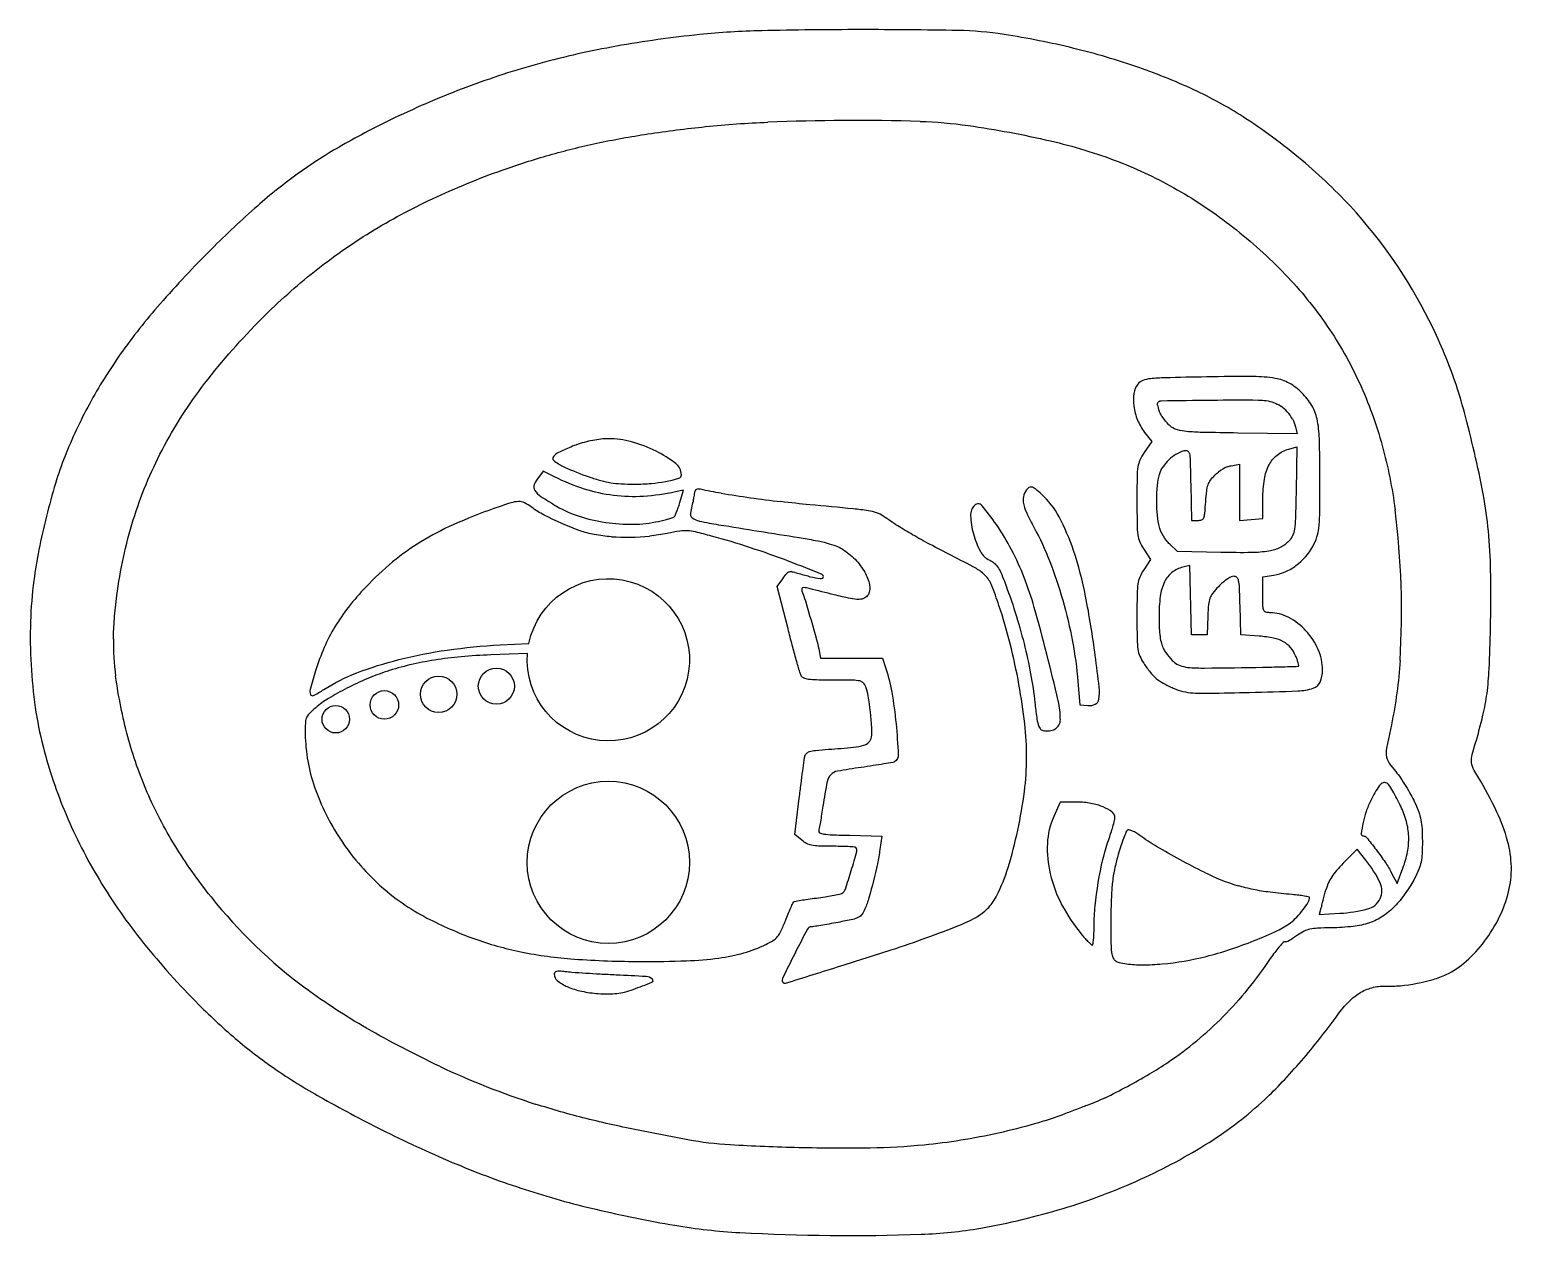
# Model space of a CAD drawing. Header units: millimetres. Extents: x -7.9 to 6.7, y 7.4 to 19.3.
import ezdxf

# ---------------------------------------------------------------- set-up
doc = ezdxf.new("R2010")
doc.units = ezdxf.units.MM

msp = doc.modelspace()

# ---------------------------------------------------------------- linework, layer by layer
for p, q in [((3.57968505236522, 14.02850990758212), (3.51004609085286, 14.01113116880327)), ((3.594007125965219, 13.34494144678212), (3.57968505236522, 14.02850990758212)), ((4.080407125965222, 13.34494144678212), (4.073168749785351, 13.6329394804764)), ((3.755130709899601, 13.53064403248669), (3.747607125965227, 13.34494144678212)), ((3.747607125965227, 13.34494144678212), (3.594007125965219, 13.34494144678212)), ((4.262895817685521, 13.3307237207248), (4.080407125965222, 13.34494144678212))]:
    msp.add_line(p, q)
for points in [[(5.220181359565218, 17.50449528998213, 0.0346719999999997), (4.718625058765213, 17.99363157158213, 0.0302186333326971), (4.131614557958844, 18.4335456239741, 0.0360045776063613), (3.647590741965224, 18.70475213478212, 0.0259468624681075), (3.074082174447752, 18.93839963161519, 0.0241759732432661), (2.433094579009716, 19.12733878030401, 0.0209777413598327), (1.745823077724119, 19.26404808939603, 0.0341522335925792), (1.290637679565212, 19.30334851238213, 0.0045670000000013), (0.3271736667652173, 19.31174341798213, 0.0054209999999977), (-0.6437485988343659, 19.30080845478213, 0.0199220000000134), (-1.256824387634776, 19.26278492838213, 0.0185349999999993), (-2.077726941234745, 19.14806835878214, 0.0227150000000014), (-2.833230096434784, 18.97806567078213, 0.023337), (-3.552673706034785, 18.74489129638213, 0.0217120000000001), (-4.265192874034784, 18.44069504678213, 0.0172660000000004), (-4.784462352434783, 18.16939902118213, 0.0264161084568223), (-5.21235634829873, 17.89585566290838, 0.0256150147779537), (-5.618298148379341, 17.57236596636422, 0.0150089424215669), (-6.071376554034787, 17.14681854118212, 0.0165819999999998), (-6.57762413163479, 16.60724659878212, 0.0263590000000003), (-6.969589162034792, 16.11013363878213, 0.029452), (-7.274597494834781, 15.61938115238212, 0.0302420000000001), (-7.516849782834795, 15.10041482918213, 0.0206803674885083), (-7.608406434420591, 14.8373408978249)], [(-7.037879133234796, 13.30140744358212, -0.0172589999999997), (-7.028021494834795, 13.49947318438212, -0.0108460000000005), (-7.003508394034789, 13.73000476838213, -0.0428409999999994), (-6.841912618034788, 14.47624241318212, -0.0458970000000001), (-6.557839146034791, 15.16612472998213, -0.0435609999999994), (-6.137864566834795, 15.82219643558211, -0.0324690000000008), (-5.570011254834783, 16.46782631078212, -0.0282130783566654), (-5.055411765667948, 16.92657256465905, -0.029848915522107), (-4.501679376434787, 17.31522657958213, -0.0289640000000006), (-3.890268714034772, 17.64480579238213, -0.0236779999999994), (-3.202792874034782, 17.92670290598213, -0.0161879999999999), (-2.739182378034806, 18.07491175078212, -0.0166339999999997), (-2.271106115634788, 18.19133402278213, -0.0155220000000014), (-1.767835050034745, 18.28264026278213, -0.0109429999999999), (-1.197395958834787, 18.35521623718213, -0.0165429718658724), (-0.5850802532813986, 18.3991210929999)], [(0.9183678930223811, 18.40667363066321, -0.0283300734921372), (1.392407066482195, 18.36628778486379, -0.021388001558466), (2.203014153165214, 18.21509054118212, -0.0348760000000003), (2.871704098765223, 18.01051041958213, -0.0386259999999995), (3.454611541965217, 17.73335127718213, -0.0358320000000002), (4.003607125965219, 17.36362949798213, -0.0351400000000004), (4.519130837965223, 16.89801836198213, -0.0416010000000005), (4.933332745165231, 16.38875571878212, -0.0425679999999992), (5.25004611476521, 15.82858665638213, -0.0400126068382378), (5.475020810990475, 15.21133758816375, -0.0357722659621185), (5.602178031565212, 14.57760615078212)], [(5.978523958320611, 9.945656279367991, 0.0393613131418864), (6.107541920461939, 9.994690493520425, 0.0716981139900469), (6.303765443911783, 10.12466539524426, 0.0493444363484767), (6.484691865434103, 10.32122580322287, 0.04759704331398), (6.63036709172005, 10.5586817489586, 0.0533521415341443), (6.721925613198717, 10.81064172234224, 0.0664844426267549), (6.748801263565212, 11.05583905958211, 0.0592092230252282), (6.7125287846199, 11.30977307487754, 0.0468754119346369), (6.606579119792669, 11.5965948980954, 0.0220869525601664), (6.419951859885268, 11.94506225570079), (6.383417389568599, 12.00658706926749, -0.2075652606001313), (6.363326375533043, 12.16450780442885), (6.393512757646805, 12.26839736349022, 0.0112229162809002), (6.469012353606741, 12.5518297135569, 0.0269352059552995), (6.508778223565231, 12.76546988198211, 0.0217940000000007), (6.529764437965228, 13.00722865318212, 0.0052570000000007), (6.542822101965213, 13.40894144678212, 0.0084169999999981), (6.545486677965222, 13.92681592998205, 0.018718110637608), (6.526124761281824, 14.32067676087168, 0.0210928649773506), (6.479381410765214, 14.68177731238212, 0.0140779999999998), (6.396910370765227, 15.09058058918212, 0.0071398726535108), (6.296970419647212, 15.4963321496041, 0.0156723510016025), (6.206434148984819, 15.80294173147637, 0.0180806983703238), (6.105834973054856, 16.0746290460697, 0.0135048972596819), (5.976228463736346, 16.3665869519373)], [(4.790209135565222, 14.21631762598212, 0.0402790178396541), (4.831668478578414, 14.30867041062969, 0.059214602803203), (4.851336732260436, 14.39534056570281, 0.0240800928070838), (4.858884437639213, 14.52828883909694, 0.001863973020369), (4.860609129819319, 14.88521387441173, 0.0069120800483253), (4.855617025058903, 15.27765889348717, 0.0450768957561957), (4.8326822476086, 15.47340092522878, 0.08387819626715), (4.780848334754416, 15.60543474336797, 0.0603124270555626), (4.683308808329435, 15.7306115268064, 0.0713388799899476), (4.558889570823413, 15.82440162395701, 0.084778928109747), (4.42010583525116, 15.87261461229325, 0.0406059502412213), (4.204229059583446, 15.89079818798775, 0.0053420048388272), (3.744078677965083, 15.88720051878213, 0.0013439918975804), (3.333684249528113, 15.87850236347022, 0.0198023207052532), (3.189687647121713, 15.86934932017028, 0.0627820959676145), (3.113813838013944, 15.85170574130208, 0.1348747363324052), (3.065397269131376, 15.81699366304189, 0.1366168504634321), (3.025595041366391, 15.72519156853961, 0.0693959567002285), (3.025724313548127, 15.59833151257978, 0.0628247907465296), (3.062802575275538, 15.46174390814781, 0.0653540631119993), (3.132329022269017, 15.34061718159264), (3.202060604365224, 15.24919434918212), (3.129233571781179, 15.14186745955207, 0.0385076852514424), (3.086265115509163, 15.0666837248511, 0.0729293907885418), (3.065913193480488, 15.00009776978949, 0.0345491363022016), (3.057952871906875, 14.90319009423671, 0.0032219920180827), (3.056407125965221, 14.66334144678229, 0.0034039907711024), (3.057995059755453, 14.43012387743779, 0.0315961262508699), (3.065724572321116, 14.32966123903826, 0.0661268090054447), (3.084709829007696, 14.26159776884073, 0.0433051184227946), (3.12313963175776, 14.18965985699989), (3.189872341965211, 14.08717791398212), (3.123139484875591, 13.98485927883841, 0.0425548055134078), (3.084823594617123, 13.91351757684577, 0.0660871640890712), (3.065825863069214, 13.84639732079889, 0.0323430886088551), (3.058033281146521, 13.74818656483043, 0.00724247316709), (3.058029306152398, 13.29967067747693, 0.0325373572549181), (3.065833563746129, 13.2017160886703, 0.0666017485963315), (3.084911536285227, 13.13475651175856, 0.0423663215297384), (3.123486816693269, 13.06334111776871, 0.0228898751861297), (3.187504830251015, 12.97474202788375)], [(3.258333584212372, 15.60881254406336, -0.1189852708289706), (3.258655676365219, 15.62334144678212, -0.3355065412853951), (3.295130272697453, 15.65190544164926, -0.0016609997497476), (3.791175151565215, 15.65866744998213, -0.0043860041955163), (4.256050988239923, 15.65938171236463, -0.0780426997448762), (4.403434202551354, 15.63514242191245, -0.0706924133931088), (4.475374497172354, 15.59950642597703)], [(4.589330057165216, 15.47269517478211, -0.0632177666813767), (4.619991357410509, 15.39414978701352), (4.637040316365221, 15.32622131878212), (4.05152372116522, 15.33398139558213, -0.0018919875408539), (3.699246949617242, 15.33998365127809, -0.0172782603566284), (3.546126508052566, 15.34847119954468, -0.0415850573053541), (3.457838465108327, 15.36390372851365, -0.09698290435463), (3.397653935322677, 15.39294147572736, -0.0360046643546212), (3.368658685402757, 15.41811037950854, -0.0436990107185504), (3.31036283569193, 15.48780615735359, -0.0356015918068454), (3.290586517557149, 15.52094157455288, -0.0187520986654532), (3.276262746169847, 15.55222213031433)], [(-1.461198955276646, 14.88808589822027, 0.331851361678791), (-1.436392874034787, 14.92134514223185, 0.2338926212900302), (-1.492057042612102, 15.03383088242209, 0.0480157800287269), (-1.685852891445516, 15.1541976435018, 0.0474567233164057), (-1.928106628514644, 15.24676546004083, 0.0676391395975853), (-2.156033707877955, 15.27774144677836, 0.0278068890992651), (-2.229522038834784, 15.27365153958212, 0.0202073952353402), (-2.310490794145894, 15.26128121699454, 0.0390649993808949), (-2.475651661533041, 15.2156036078664, 0.0115050666931991), (-2.544009078834791, 15.18899576998212)], [(3.947011702678892, 14.99972754451944, -0.0547747972571243), (3.984407309231834, 15.01155201772423), (4.06760712596522, 15.02814144678212), (4.06760712596522, 14.47097249958212), (4.298007125965216, 14.48929695398212), (4.298569351173585, 14.68511851956754, -0.0376201235859099), (4.313719552689379, 14.87876864311969, -0.081673607442969), (4.359986644138624, 15.02014988006648, -0.105405130260082), (4.439431187411241, 15.11654714246964, -0.0983592401426328), (4.553195231567936, 15.17510858420656), (4.634146261965213, 15.19832504998212), (4.626076746869913, 14.76642575647487, -0.0024380122003631), (4.619616056779265, 14.49222606079861, -0.0280520750066508), (4.610517888502084, 14.38484129455523, -0.074092892976662), (4.591709911676942, 14.32147433007643, -0.0797404039889536), (4.555539942815302, 14.26810099887464, -0.0920407865042539), (4.469440344893228, 14.20499419932949, -0.070943586666313), (4.358226488333522, 14.16970185597717, -0.0385350141266379), (4.18779136097911, 14.15456093391632, -0.007787030880261), (3.883615460500593, 14.15577806903197), (3.456425276365222, 14.16414144678212), (3.379839774728928, 14.23758388370338, -0.0388987989362826), (3.348698157734919, 14.27248132667278, -0.0521061314997624), (3.293487393107138, 14.36305809823025, -0.0455593391436372), (3.278476478970435, 14.40398399065092, -0.044025538880901), (3.258331963580225, 14.51960508556176, -0.042415569546441), (3.258360502500099, 14.81794131399524, -0.0515548972413325), (3.278753565357506, 14.9250886027975, -0.0731289426732151), (3.31347281759089, 14.99939636224578)], [(-2.702651173583793, 15.09196402121466, 0.2535612617545172), (-2.702817189748459, 15.07420154749374, 0.1215591242014475), (-2.686101056516364, 15.05549400315059, 0.0130148647840195), (-2.636838574171021, 15.02366776189343, 0.0285886115579866), (-2.589973471225224, 14.99864599167463)], [(3.443891624204657, 15.12543780278367, -0.0645811050425998), (3.522875006052823, 15.1610628975803, -0.2080259027420134), (3.555043516365218, 15.15733207718212, -0.2175993147001709), (3.573444062570231, 15.13137232637508, -0.040001996036976), (3.581188285461288, 15.06003524468777, -0.0019999788670429), (3.586874942202977, 14.82483665494752), (3.594007125965219, 14.47134144678212), (3.658007104015851, 14.47134144678212, 0.0915552231841713), (3.694812182683046, 14.47813781072724, 0.2059543607798568), (3.714763727419026, 14.49753967739773, 0.0751572130103912), (3.725366854379558, 14.54029264526902, 0.0060150997005246), (3.734807266683662, 14.65652594659357, -0.0119377938224842), (3.744677818381397, 14.76248535372395, -0.0532946272736579), (3.758477527258903, 14.8232680869531, -0.0750430700664178), (3.782382949991716, 14.86923740754533, -0.039311312653202), (3.824405520317201, 14.91833284311752, -0.0368010579767422), (3.859905622654053, 14.94889035330914)], [(-1.911816516175754, 14.43422374852599, 0.0508539301823955), (-1.662346410368412, 14.46283058887582, 0.0075255612022435), (-1.608757379198805, 14.47542576016491, 0.0100537512411957), (-1.560539536434783, 14.48856305318211, 0.0075619854012516), (-1.520855388678073, 14.50089242342383, 0.0957914935218042), (-1.507245507634786, 14.50845806758212, 0.1130445215915253), (-1.498093709343191, 14.52056421785723, 0.0100989815792592), (-1.483074320434786, 14.55589363878213, 0.0127536088096007), (-1.46690604976154, 14.59933880370005, 0.0096086904803256), (-1.45128648214317, 14.64784111721042), (-1.414075152434782, 14.77148498598212), (-1.495632649153604, 14.75370244820158, -0.0372963575674999), (-1.810715022845322, 14.70926225571964, -0.0946839994725816), (-2.391648477234787, 14.78127532198212, -0.037102190633678), (-2.687078604462164, 14.90140988682741), (-2.798561398834784, 14.95669809318212), (-2.847077112566094, 14.8967837290587, 0.0870030894674182), (-2.886852178790263, 14.82518706063869, 0.2286807964098421), (-2.880222713328332, 14.76834745390914, 0.1060490122982175), (-2.821692377035371, 14.70883144081614, 0.0131511381586216), (-2.666464633666323, 14.61234440343582, 0.0551214563185733), (-2.445136971691774, 14.51358340616183)], [(-2.345195593301098, 14.90047095543804, 0.0153553403046207), (-2.229352670963299, 14.86467456545928, 0.0282418315700706), (-2.132912783072078, 14.84386457539995, 0.0266536759071595), (-2.031084509184504, 14.83336370559628, 0.0121167591325897), (-1.897193716602436, 14.82998451962514, 0.0217801660584885), (-1.732271960392024, 14.83700663455663)], [(-1.044697422748342, 14.74016975030351, -0.0135069478000249), (-1.248121476679701, 14.7789566474167, 0.0724929938160622), (-1.277648592851981, 14.78104734730466, 0.2075832480131539), (-1.295473665708974, 14.77169031008111, 0.1193356281326161), (-1.306772611285185, 14.74772085148253, 0.0181409373816683), (-1.315615267229844, 14.69515893548694, -0.009457057314494), (-1.321732342834787, 14.65449434278213)], [(-2.12607283507561, 14.31138805472673, -0.0278207489335762), (-2.29568732467876, 14.33247876598115, -0.0407582867126575), (-2.435397083053855, 14.36976556619683, -0.03498107406794), (-2.789619211176935, 14.52466061083521, -0.0399710902653046), (-2.913085003711137, 14.60242015952328, 0.0468688737304667), (-2.984383003411057, 14.64596464545888, 0.1235269465646275), (-3.042514002631065, 14.65828196462689, 0.0682337104049714), (-3.118815512792465, 14.64492774395171, 0.0076600136202599), (-3.286040925234781, 14.58861128358211, 0.0197599281911679), (-3.685408125120244, 14.42924979479381, 0.0326561405753048), (-4.006632464434774, 14.26018432678212, 0.035491366672393), (-4.283790969008372, 14.06201660792763, 0.029673498667417), (-4.548260624434787, 13.81514148518212, 0.0232258537391437), (-4.719771821003533, 13.61721607318367, 0.0318272227600403), (-4.853590621234786, 13.42325988518211, 0.0328619999999995), (-4.95853538923479, 13.21899966118212, 0.0274579835102909), (-5.043077579678557, 12.99024501073826, 0.0060410039070067), (-5.097837117836144, 12.80472842413852, 0.1742819598579697), (-5.094409117595295, 12.75594668623179, 0.4348243285588657), (-5.064181092696729, 12.74541632284877, 0.0209999642220364), (-4.961487144472396, 12.80518732354853, -0.0508719734904269), (-4.638696709312851, 12.96811531996258, -0.0295690271726466), (-4.224460202034775, 13.09928371878212, -0.0267529999999992), (-3.745380624434786, 13.19343222438212, -0.0217748623552102), (-3.224785090880883, 13.24409444768357), (-2.939997213952069, 13.25933589436307, -31.78177705238363), (-2.954159709234786, 13.15975086758212), (-3.315276278834779, 13.14580897958212, 0.0126103619846806), (-3.608200997516295, 13.12709286407185, 0.0171384547758044), (-3.871040246834787, 13.09451950758212, 0.0185640000000001), (-4.112784451634782, 13.04684851878212, 0.0205900000000004), (-4.341992874034787, 12.98267297958213, 0.0214270000000007), (-4.537039837234789, 12.90991946918212, 0.018025000000001), (-4.736969130034792, 12.81679237798212, 0.0185531925933513), (-4.915724789133601, 12.71702364540521, 0.0404652186477481), (-5.042734816564722, 12.62499113304259, 0.0190568405917674), (-5.10816899219991, 12.56451429492906, 0.103065589312549), (-5.134587747046599, 12.52429908701838, 0.0865993645981858), (-5.144983435796137, 12.4738097726629, 0.0113360157734178), (-5.14582237803479, 12.36374661798212, 0.0798780749973088), (-5.054007866484806, 11.84283381598447, 0.0628659455874514), (-4.799563971634796, 11.32855964838212, 0.0610889812071524), (-4.416093060817863, 10.87974136488869, 0.0663018626312866), (-3.945194982965778, 10.551100744434, 0.0320301504657025), (-3.482335862834792, 10.34834747558212, 0.0371342424778523), (-3.019465655664348, 10.2179510663675, 0.0324742416586653), (-2.49350522801776, 10.14627825640883, 0.0170221509575093), (-1.833192874034781, 10.12218634918211, 0.0093539516078017), (-1.385165520370366, 10.12948019449587, 0.0250679096652978), (-1.067331887633144, 10.15659688965425, 0.0343897604284423), (-0.8206674457889013, 10.20762343200529, 0.0443833321752216), (-0.6043985269343356, 10.28938582819013, 0.0273800405465973), (-0.5312690974934781, 10.32980358912776, 0.0801091017003217), (-0.4880746677834941, 10.36765196628976, 0.0644470964944912), (-0.4539962130606544, 10.42168617010724, 0.0134278183265267), (-0.4095176658504724, 10.5248382148957, -0.0029517865401945), (-0.381923753303377, 10.59270870529398, -0.0044172553605396), (-0.3569432436617098, 10.65164639400793, -0.0019241165207779), (-0.3350033919990802, 10.70163593504237, -0.0922532898892394), (-0.3288183512660389, 10.71064929435074, -0.1536921328152523), (-0.3192869701636364, 10.7156163201977, -0.0024470625151768), (-0.2584997774823256, 10.72608285803983, -0.0061878271442768), (-0.1871313751146092, 10.7371058953934, -0.0040319330818645), (-0.104484557106636, 10.74814657450656, 0.0071092557952442), (-0.0198536713506125, 10.75998289723219, 0.0164496126950075), (0.1220505368538641, 10.78672760848931, 0.0729617005973081), (0.1477207665585297, 10.79652305406143, 0.1866710374160781), (0.1807116596556021, 10.83637355011054, 0.0073859973751333), (0.2390398299652285, 11.01995446438212, 0.006069001829659), (0.2931809783992001, 11.20772145878333, 0.2697697911372695), (0.2831525777916894, 11.24566267015561, 0.1810695698305908), (0.2717959270763988, 11.25083180190545, 0.0036817649688969), (0.2080536938957975, 11.25475808365274, 0.0081864422288271), (0.1326182235652212, 11.25760958118212, 0.0053520537961807), (0.0455671341208543, 11.25854144678256, -0.007812919051548), (-0.0828759767599788, 11.26054865173696, -0.0417090372463547), (-0.1524869267949669, 11.26856266861516, -0.0716591545355497), (-0.2011986149719834, 11.2858521635938, -0.0566170592833475), (-0.2474891271939755, 11.31733479880717), (-0.3158408100347859, 11.37612844198212), (-0.2732785316350012, 11.73333494438027, -0.0011940000000273), (-0.2561682852347502, 11.87407283878247, -0.0016069999999913), (-0.23996456043478, 12.00139589798212, -0.0010940044430584), (-0.2257921883283664, 12.10814966261172, -0.017291819983577), (-0.2196375603523844, 12.14427380230228, -0.1462473469842503), (-0.2037806392840828, 12.17373446857521, -0.124772157196197), (-0.1733890681135594, 12.19188312878944, -0.0482347230271731), (-0.1147363043153002, 12.20338679749622, -0.0058888689892924), (0.0159208302109792, 12.21458541421326, 0.0047070628703349), (0.2619791591633795, 12.23508933690528, 0.0468700967097387), (0.3635622381565001, 12.25422820968553, 0.1360816339318075), (0.4137158662271676, 12.28500502692295, 0.1522016808442856), (0.4381937479021768, 12.3359623095257, 0.0534630343809405), (0.4417378109524841, 12.42701434867072, 0.0230747477354375), (0.4057264415602069, 12.7417474231454, 0.0508240080634895), (0.3815042209093064, 12.83216000465089, 0.1056914995425253), (0.3572015378101808, 12.86975020966424, 0.1474997584509907), (0.3221556498233546, 12.88859593506632, 0.0470220206534392), (0.2554121977571633, 12.89573263986272, 0.0031369823284193), (0.0627425887486593, 12.89694144678221, -0.00446402997986), (-0.1025927424693784, 12.89841759368987, -0.0305328587239412), (-0.1837689967343981, 12.90483594554112, -0.069422437680851), (-0.2297246557133743, 12.91797966878714, -0.167476842240448), (-0.2552789550113361, 12.94174152063131, -0.0520516546420731), (-0.2685357315098354, 12.97437710427555, -0.002146850454767), (-0.3031903535844371, 13.09601713243833, -0.0037112215459786), (-0.3426224292346702, 13.24084455078166, -0.0026230000000074), (-0.3848458148347733, 13.40405397158212), (-0.4905252772347813, 13.82156649638212), (-0.4369160272431128, 13.89685373170408, -0.0190740874573529), (-0.394377242078856, 13.95201431071659, -0.1814389979011467), (-0.3689248945644849, 13.96647806504378, -0.1059726314402281), (-0.3344609597710647, 13.96463698533957, -0.0045959472348046), (-0.2174266770206229, 13.93177775421421, 0.0117400714347182), (-0.1620093445752265, 13.91706927858989, 0.0279250108828316), (-0.0671067793695239, 13.89974582734367, 0.1119347739667259), (-0.0478542585891025, 13.90165431006416, 0.6940785467954071), (-0.0465791552709202, 13.93748985646217, 0.0071869996532744), (-0.3725882532346936, 14.06713841318209, 0.0119920000000024), (-0.7558807716347788, 14.20278851238212, 0.0125490063428565), (-1.139507949334581, 14.31771595118772, 0.0069349797694904), (-1.29570346150243, 14.35794979311234, 0.0442077848321991), (-1.376561607461656, 14.37016023315704, 0.0534955953305363), (-1.451929493902577, 14.3667385085188, 0.0128590569168939), (-1.575241788263222, 14.34455729109539, -0.0256958345611704), (-1.750134859065329, 14.31771114763194)], [(1.946654037523532, 11.7983827626058, 0.0324259563664717), (1.968407125965212, 12.13345247398213, 0.0279034045779126), (1.949888363078482, 12.46503309233251, 0.0170263076093295), (1.892966434765211, 12.85312289958213, 0.0164979999999999), (1.805986082765219, 13.25592177318212, 0.0189519999999991), (1.69591043476522, 13.63364488358212, 0.0144490083641457), (1.621918554964806, 13.83612036590335, 0.0955979688030819), (1.564080587264778, 13.92638097424579, 0.0775626664362027), (1.472584685814676, 13.99673276523049, 0.0077428448622247), (1.227588398387544, 14.12590138783356, -0.0043901075062288), (1.011691426765204, 14.23788452518213, -0.0088169999999986), (0.8436613723652053, 14.33075195558213, -0.0103859999999991), (0.6984088923652199, 14.41847493798212, -0.0098830135081727), (0.5544662982308918, 14.51357456622799, 0.0685170184459644), (0.489241111481138, 14.54644376315689, 0.0438380096217023), (0.4067393735212796, 14.56683890982753, 0.0143987780179301), (0.2592025558220725, 14.58551771180944, 0.0009420044185443), (-0.1691928740348425, 14.62644828838206, -0.0065629999999967), (-0.4541317796347777, 14.65690893478212)], [(-1.338290287344536, 14.57245707420314, -0.0214003441336165), (-1.346007587568739, 14.5450490120747, 0.3320940674891765), (-1.330387686078836, 14.49854001930455, 0.0960546247690868), (-1.256614759549605, 14.46612508340905, 0.0157116507209308), (-1.068717267822375, 14.4297837235899, 0.0004649981646648), (-0.2747345090784847, 14.30270932102878, -0.0075661726859402), (-0.1167504313125878, 14.2751179047643, -0.0176603441966728), (0.0002984478584143, 14.24853122026183, -0.023383503747012), (0.0876376161139538, 14.2209937745149, -0.0527767170025101), (0.1497953359950223, 14.19038017152376, -0.0581978654491796), (0.2761411892240264, 14.08834245480484, -0.0632355193178386), (0.3715646991947107, 13.96252334894857, -0.0742333675687645), (0.4202369210253812, 13.83864340492136, -0.1813418083201871), (0.4074781072535482, 13.74299520656603, -0.1499239119178478), (0.3713063910428871, 13.70708499481424, -0.1180137251833031), (0.3175339309017878, 13.69340053334066, -0.0550557593596231), (0.2300730050504529, 13.7017999671254, -0.0101097033762444), (0.07170729483684, 13.73820633722466, 0.0008190170993846), (-0.1748534475510777, 13.79973231489615, 0.0320079793464324), (-0.2303564392882861, 13.80976970849575, 0.3358330402349589), (-0.2471654259286669, 13.79985134839867, 0.1921067072777352), (-0.2474167400178311, 13.77504183444415, -0.0187631211991789), (-0.2137661924448364, 13.67741667092322, -0.0062057756344852), (-0.1039765609669185, 13.2982824657053, -0.0210493163224122), (-0.0821806165327373, 13.20413990338851), (-0.0653742500347909, 13.11454144678213), (0.5467425883652258, 13.11454144678213), (0.5774995865430177, 13.02163799833193, -0.0370930015051892), (0.6384656262786655, 12.77836965452358, -0.0189589196120931), (0.680386325268147, 12.46619991540262, -0.0105160136905624), (0.703054933246775, 12.16267050979459, -0.2742661273225185), (0.6665402262755493, 12.09284863461322, -0.0940618752646067), (0.649279933709364, 12.08623324862454, -0.0020490365213295), (0.5602640483908634, 12.07055568928623, -0.0046110029758538), (0.4555355791433644, 12.05354578823563, -0.0030879811183741), (0.3354600997947807, 12.03593633748174, 0.0085419632851408), (0.1024481370602673, 11.99916387303225, 0.1558661635410635), (0.0367210331652248, 11.96470715558212, 0.1492035750872518), (0.0018573799926898, 11.89814396107224, 0.0076307441861436), (-0.0400692300721872, 11.65534981814197, -0.0017781831179295), (-0.0531215268347674, 11.57410488998225, -0.0022779999999982), (-0.065742147634783, 11.49942144678211, -0.0017549916236257), (-0.0768249480909533, 11.43691197214525, -0.0194552354574382), (-0.0823092654614192, 11.41214144287251, 0.3602448848588205), (-0.0729000896318321, 11.39187971371433, 0.0742507213935465), (-0.0323143401819931, 11.37949061632518, 0.0275518647673749), (0.0502716705367137, 11.3717917467379, 0.0037638209246618), (0.2234896672493521, 11.36653532461186), (0.5393898331652157, 11.35932877478212), (0.5213084112190068, 11.22573464225059, -0.0182896685011904), (0.4971161135996316, 11.08572746578669, -0.0192883479141602), (0.413020151036943, 10.75099614995313, -0.0277447777104362), (0.3739631912226252, 10.64069038534354, -0.0527900117596223), (0.3447378236966629, 10.5873537416443, -0.1255783189883322), (0.3108184381564139, 10.55795021350106, -0.0625909070813972), (0.2531229087972517, 10.53758423987843, -0.0062460159150152), (0.1094052187651841, 10.50817792678211, -0.0029460260226881), (0.019507668632478, 10.49149933293884, -0.0039089620451713), (-0.0624746916346915, 10.47744901798213, -0.0027989969976775), (-0.1312840129630577, 10.46660448520106, -0.0387381415807322), (-0.1563928913311081, 10.46476117165401, 0.280106820388805), (-0.1933715828168971, 10.44249140797972, 0.0038620001465285), (-0.3184785316347716, 10.19910032038213, 0.003660999890155), (-0.4402819712343065, 9.953102964589634, 0.3197290675051309), (-0.4338174884347838, 9.91463273638212, 0.2786768746679351), (-0.4092498705008799, 9.908572803400267, 0.0002960000058156), (0.136631945125103, 10.07882174116957, 0.0029709944324796), (0.6334065423713309, 10.23732429941547, 0.0080720213510484), (0.9828071259652083, 10.35736927398212, 0.007562999760138), (1.315518462674935, 10.48344261382454, 0.0412103143326276), (1.488009321120468, 10.56884046398018, 0.0739096710766945), (1.594251845075173, 10.65646089447139, 0.0662434897611192), (1.675109120462132, 10.77431612332656, 0.0433125538026963), (1.785092664418582, 11.04773036086249)], [(-7.772453341234788, 14.1814262083821, 0.0167649999999995), (-7.822335606834782, 13.87986143398212, 0.0248440000000002), (-7.855158032434782, 13.47414247078212)], [(3.315500905045052, 12.86676295315828, 0.0219005883108472), (3.415268624516746, 12.81729988099204, 0.0462805672236522), (3.509913455565221, 12.78551713958212, 0.0441580980091564), (3.610298089934416, 12.77104066001544, 0.0179831299473431), (3.770034207748611, 12.76800507337954, 0.0016619942022189), (4.165424777163632, 12.77602663078209, 0.003713001151625), (4.642803152389205, 12.79084750047829, 0.0648120104240046), (4.795606369830919, 12.81674783348628, 0.2231901603209216), (4.862649263129021, 12.87753882186213, 0.1002993311484558), (4.886244903442316, 12.99690816075293, 0.1016943041324277), (4.84378702271302, 13.1986109100732, 0.0831024981065771), (4.723455730346141, 13.38389449196674, 0.0857306855070377), (4.553535125661761, 13.51521208788628, 0.1203045882327671), (4.368407127425153, 13.56197921957046, -0.0636889510951442), (4.326368861237322, 13.56769730355299, -0.2366661903616682), (4.306983284434116, 13.58494752735071, -0.0894700353186602), (4.299277218718799, 13.62289012090053, -0.005476994583949), (4.298007125965216, 13.7388346078398), (4.298007125965216, 13.91512799398212), (4.406807388526789, 13.93205467803026, 0.065836741520265), (4.518125917361707, 13.96476770198214, 0.0552245786310683), (4.624503210637493, 14.02675963199833)], [(5.651154352026787, 13.09118241673127, -0.0366244947345442), (5.565671740365214, 12.45728894118212), (5.517070627826756, 12.22616459507914, 0.2262215775296419), (5.557608991343925, 12.05883879514695), (5.608301742133012, 11.99648968287712, -0.0206366307539694), (5.656255547199907, 11.93226772754062, -0.0237417987107549), (5.757935569350887, 11.76736085960389, -0.0193826865739406), (5.794999224945676, 11.69374106110318, -0.0181809413597187), (5.835307327593117, 11.59603756099918, -0.0397439592598077), (5.857319484365222, 11.51816410278212, -0.0360004385728661), (5.867921829914805, 11.4331430540126, -0.012545917701984), (5.871254716812488, 11.30974121277683, -0.011522951011658), (5.868600419214042, 11.18416358328007, -0.0397865679939743), (5.858565550128403, 11.10346149696551, -0.0463027523369669), (5.836744659741782, 11.03185154694517, -0.019904792673258), (5.795238762475812, 10.9409001199411, -0.0235774388815415), (5.757453608704049, 10.87414660088866, -0.0281171814804182), (5.651609125619705, 10.72539671438754, -0.0235520892971303), (5.600907004642319, 10.6677924545026, -0.0542365393714062), (5.481710264620564, 10.5686960294457, -0.0644399264392408), (5.350445960785037, 10.50423106603761, -0.0538177338570347), (5.188623728373789, 10.46799771108251, -0.0251288895999444), (4.973906541311564, 10.45456119407569, 0.0083020647797684), (4.837479134287621, 10.45062378955131, 0.042454860714381), (4.762368445512187, 10.44077993103772, 0.063552712170022), (4.704665076968386, 10.42023110919299, 0.0342557329096821), (4.63972964968228, 10.381524750086, -0.0126259294317164), (4.598778838901844, 10.35465042921497)], [(-6.074776106034784, 10.75934144678212, -0.0301609999999996), (-6.432818858034785, 11.26874501798212, -0.0360789999999996), (-6.703710710834789, 11.78880407718212, -0.0364124003357857), (-6.895153165230977, 12.33820569112176, -0.0317464993400023), (-7.015598531634788, 12.93534144678212)], [(-7.808461745498743, 12.62788248828014, 0.0272111180738712), (-7.731998969519249, 12.2441454493717, 0.0373957541306949), (-7.50448531900219, 11.57081300431868, 0.0355384328207343), (-7.175995766834793, 10.92677281958212, 0.0336610000000007), (-6.741162102834785, 10.30461568678211, 0.0270329999999997), (-6.195572982834791, 9.69661136038212, 0.0210020000000003), (-5.810540944434786, 9.342633965182126, 0.0261660269806354), (-5.423427723577095, 9.048907936400981, 0.0226249068581945), (-4.964641261570835, 8.766662061538478, 0.0108070267852926), (-4.35186359403478, 8.443999955582118, 0.0167380000000005), (-3.651165046834787, 8.12300055718212, 0.0207489999999995), (-2.978471056434787, 7.873923769982119, 0.0204650000000003), (-2.279771152434777, 7.67889795238211, 0.0155489999999992), (-1.500392874034795, 7.520765113982124, 0.028967), (-0.8591202724348034, 7.449182342782119)], [(5.268544518747354, 11.38249562622306, 0.4464163474994919), (5.287874779537773, 11.36094144678212, -0.2260185157587669), (5.320706890435235, 11.34530112909215, -0.0072047230393066), (5.414368583539088, 11.22640962174871, -0.0146632336543564), (5.504664713892037, 11.10086481376066, -0.0282770327603102), (5.568058895169524, 10.99454276281745), (5.622109525965232, 10.89100352678212), (5.679691807522972, 11.04277227581589, 0.0436746863989056), (5.724946226757117, 11.20295861096957, 0.0561365214483991), (5.73654288276522, 11.35548094118212, 0.0572994789106951), (5.71394530226599, 11.50425230536402, 0.0483574038571138), (5.657540377899819, 11.65326550887731, 0.0070119965800296), (5.581156263517396, 11.80270454100352, 0.0560270795536366), (5.537617193243012, 11.86655347125204, 0.180534791530101), (5.502457828904011, 11.88590551572557, 0.2127922654441341), (5.466165331930243, 11.87572852144713, 0.064736034183004), (5.446516101064311, 11.8545848739339)], [(3.720023829152109, 11.00191038233216, -0.0188022549700934), (3.249990815813509, 11.25731592585, -0.0224391739686156), (3.083823939239949, 11.36623431121469, 0.0212247814557343), (3.041192964062633, 11.39432608214682, 0.0404876032855089), (3.004435393543819, 11.41250410021615, 0.0524575993502084), (2.975784274181076, 11.42054216422662, 0.2431532481348929), (2.959912570431057, 11.41548689124797, 0.1022611667277627), (2.948024871665846, 11.39740495942036, 0.0061148683663086), (2.924578910300171, 11.33614709649073, 0.0089761546337947), (2.898676565965216, 11.26182702758212, 0.0064926353024376), (2.87238762628439, 11.17815433193681, 0.0175237121918305), (2.839754668347463, 11.05367840138973, 0.0229818275136456), (2.819245509869307, 10.93794762054339, 0.0187744675538101), (2.806909812577618, 10.80408640023191, 0.0073350594920171), (2.799543714765218, 10.61854144678211, 0.0052159999999993), (2.797532655565215, 10.48060624038213, 0.0118183400863794), (2.80214320565336, 10.24416103010475, 0.0462609094062662), (2.808654584071565, 10.19642821064987, 0.0524731073597758), (2.823460312809732, 10.15360594340358, 0.1378196848296708), (2.844496149033318, 10.12921359282356, 0.0920267460222691), (2.880665658329969, 10.11384883923331, 0.0158401735165502), (2.954204891486532, 10.09997360116669, 0.041195249416224), (3.109543507609435, 10.08869738445232, 0.0205889146975753), (3.30645284756522, 10.09875871398212)], [(4.879697160470225, 10.67865805002487, -0.0013144299499845), (4.870958681992493, 10.6470396121374), (4.853899375565219, 10.58593994918212), (5.058613520503421, 10.59779066348218, 0.0498381830232488), (5.332136458290283, 10.64120746209284, 0.2190057474647031), (5.455215306083477, 10.7424202766298, 0.2302356263929463), (5.455027932542426, 10.8975956195581, 0.0545940577478836), (5.313035638229106, 11.12263830442451), (5.227688482765223, 11.22993444518212), (5.090570418154129, 11.09109170007109, 0.0175240474344152), (5.024356023437421, 11.01916984078357, 0.0330139498223182), (4.977056173506825, 10.95604480105213)], [(4.443283820676163, 10.42772237523506, 0.0541559697564878), (4.571418442467111, 10.50512304310767, 0.0415752429176048), (4.632427759715147, 10.5602406367827, 0.0254629115081271), (4.695078434765215, 10.63431004838212, 0.0220229821383844), (4.746105135243307, 10.70776798384028, 0.159316974239279), (4.758519071443457, 10.75697956357084, 0.009982679739506), (4.708022139489679, 10.76732876041592, 0.015146399436765), (4.652247675553205, 10.77586623646648, 0.0092509568750679), (4.586005417178303, 10.78272015169074, -0.0094469774152226), (4.369086645347347, 10.80525012369079, -0.0196028625058136), (4.201136853965216, 10.83262725798212, -0.0228599999999981), (4.053428642765227, 10.86979328678212)], [(4.525822831565221, 10.31511388838211, 0.324204594478584), (4.49232297876522, 10.30429256358212, 0.0129138939631869), (4.456154371034726, 10.26434809841707, 0.0173328744273366), (4.414738023002651, 10.21264136743002, 0.0118908262244921), (4.371261166987585, 10.15134053446322, -0.0217579362765773), (4.147930991565213, 9.849263213182116, -0.0244239999999995), (3.907174639565222, 9.579680518782121)], [(-3.820604509234802, 9.089005625982132, -0.0195767937160039), (-4.541525124842197, 9.464961536588397, -0.0294762461905741), (-5.134733427391411, 9.852578295359685)], [(4.859692425165217, 9.361664109182106, 0.0132469598111342), (5.019623298073056, 9.574928396751439, -0.036129355090255), (5.134934236004061, 9.714874772240927, -0.0620306828693878), (5.251772416801346, 9.810421464664138, -0.0729680099225797), (5.37369714877783, 9.864271501082557, -0.07654999362942), (5.503934235830664, 9.879634896203173, 0.0322224871291455), (5.654647007708849, 9.884013257319314)], [(0.9293541023697692, 7.432082816923555, 0.0349610298824436), (1.51530989577259, 7.493114421679734, 0.03031409758996), (2.328517231565214, 7.687202029182116, 0.0325809999999999), (3.092308514765221, 7.97472423078211, 0.0344969999999999), (3.767855061965212, 8.338650809982118, 0.0467949171203884), (4.316396935799389, 8.761416924155562, 0.0160690804517267), (4.490173935565219, 8.93411377318212)], [(2.743495433165216, 8.778517689982117, -0.0248198999982395), (2.583326798620678, 8.709900615691788, 0.001046015522067), (2.539002172365228, 8.69335754918212, 0.0004169999999834), (2.478319599567642, 8.670506656383058, 0.0004123721266255), (2.413013843893927, 8.645790987914609, 0.0005208620336974), (2.352406183277386, 8.622723947674086, -0.0215549159424503), (2.045844269739987, 8.520585752599473, -0.0148870102158509), (1.691263829965213, 8.430525497982117, -0.0144959999999994), (1.318691746765222, 8.35888407718212, -0.0163466354689858), (0.9572152165954438, 8.31225440179697, -0.0204483119200479), (0.4251880283652093, 8.283119161982118, -0.0091160000000005), (-0.2767101092347113, 8.28621786278212, -0.0085550000000017), (-0.9558235812347738, 8.313231110782125, -0.0334246813824257), (-1.372388944993609, 8.365020305052083), (-1.845990447842743, 8.456237594114217, -0.0140190637430124), (-2.376495990834782, 8.573877920382113, -0.0159649999999982), (-2.876806698034749, 8.716761555582107)]]:
    msp.add_lwpolyline(points, format="xyb")
for points in [[(2.645975949609877, 12.66002486665126, 0.2423781735275077), (2.681847056369992, 12.70993536404406, 0.0649033589682305), (2.683942178217071, 12.82656256540091, 0.0049309891652105), (2.645645961165228, 13.14014144678212, 0.0157039999999995), (2.549658018765218, 13.72455739558211, 0.0319410000000012), (2.43092191636522, 14.17441375398213, 0.041289136615525), (2.287792853991835, 14.50879195675033, 0.0874981847335421), (2.115274171344045, 14.73037875865278, 0.011786248605274), (2.05907289043627, 14.77879713337557, 0.0721317065021963), (2.026390771073097, 14.79854613010091, 0.1636140257575882), (2.00227175316521, 14.80036304038212, 0.1377363010707565), (1.979974677037155, 14.78751011055768, 0.114577913619773), (1.941228681165215, 14.72373837478212, 0.1201219752885137), (1.935457414753809, 14.65056721528784, 0.0686592748508329), (1.965694538273742, 14.55194306992253, 0.0166519570135956), (2.042754445994697, 14.39944613749443, -0.0329330039482374), (2.194823381965221, 14.07249854118213, -0.0230464924716802), (2.324011151834382, 13.68708952508817, -0.0225324812638498), (2.420490095565213, 13.27923825318212, -0.0261551526238125), (2.474125974000151, 12.88413912804164), (2.493207125965215, 12.65374144678212), (2.572187668141631, 12.64603417671466, 0.1432978903243984)], [(2.067768421064528, 12.52975177657502, 0.0370038607368189), (2.082647343056557, 12.45857110121521, 0.0865732900828196), (2.101336360942656, 12.42015232217039, 0.1741151814246513), (2.128784924404675, 12.40135145252911, 0.0901230946964484), (2.19248431683517, 12.39649976803202, 0.110977223445191), (2.248827951110371, 12.41547157623868, 0.1244829888683687), (2.287218620365218, 12.45449203878212, 0.1331719473048431), (2.301207125965229, 12.50608111203157, 0.0571572833034129), (2.279654457691748, 12.69400304978866, 0.0051599900216815), (2.167607791565191, 13.15445601958222, 0.0070579878765188), (2.043814863324606, 13.61399637891145, 0.023938363440485), (1.944666508421016, 13.90813299905505, 0.0273226256718003), (1.82058745796042, 14.1803890031433, 0.0291462209879579), (1.669915554765212, 14.43144709798212, 0.0257480036518971), (1.526499750675024, 14.6199888196412, 0.4389243093641822), (1.456925349284732, 14.62289967010161, 0.209038135277342), (1.416170044223607, 14.5188300392222, 0.0565470011373149), (1.443569007565211, 14.33979361958212, 0.056251015807112), (1.512124065761531, 14.16675664542418, 0.1610970349531748), (1.604536580676619, 14.07861506373605, -0.0618545167884672), (1.648160869570092, 14.05090800100934, -0.0677796341706297), (1.682167140399402, 14.01411388054125, -0.0475460322976666), (1.713246218938764, 13.95928385786374, -0.0148377771016108), (1.749320805785137, 13.87176579388697, -0.0138990444425698), (1.855953084365214, 13.56397758118212, -0.0148740000000008), (1.942722338765219, 13.25757857958211, -0.0154669999999987), (2.008006332365206, 12.95903798438212, -0.0186120607566174), (2.050122121633619, 12.67487229068731, 0.0055429835305466)], [(2.577152891431738, 10.315555543203, 0.0108132255868723), (2.603710413998549, 10.29061236852419, 0.1789766445384842), (2.614807125965216, 10.28620291238212, 0.3795270000004347), (2.622453026765222, 10.29266176678212, 0.010001661099698), (2.628397203342381, 10.34039539045174, 0.0161274383254126), (2.632689519565214, 10.40021164198212, 0.0097071384977837), (2.634110064128409, 10.47134246185199, -0.0251724995900012), (2.644282436415268, 10.67106353195745, -0.0321963430113373), (2.720602692454237, 11.12812080920358, -0.0265454910512607), (2.775153170528366, 11.3156755164895, 0.0065990242339385), (2.799528380365216, 11.38851638438214, 0.0151253898340464), (2.835589217158097, 11.51420418515285, 0.0623966160642055), (2.83880712596439, 11.53989058614853, 0.2330468297774284), (2.811227897311614, 11.59584737209642, 0.0652406410151759), (2.724370040732325, 11.64611714029444, 0.0540992419611862), (2.603292681165213, 11.68175621798212, 0.0445721637693402), (2.469112320590002, 11.69374144678228), (2.298389641165214, 11.69374144678212), (2.235798604588094, 11.55221201375453, 0.0925354713985796), (2.173000852374504, 11.28621914270799, 0.0703740256800666), (2.200935281149178, 10.98742284821995, 0.0633506726361686), (2.317096877449447, 10.67906335475625, 0.0515477312942868), (2.513585980365213, 10.38547702438211, 0.010498908461722), (2.546404836149977, 10.34758719825678, 0.0150778983512176)], [(-2.637869064287027, 10.02686792135804, 0.0729253527746545), (-2.668602615207846, 10.02478758515977, 0.3530742133747073), (-2.690792874034781, 9.997382733282107, 0.2303180719665613), (-2.6597929924574, 9.933654722023574, 0.0629950581679505), (-2.561170658002467, 9.87460587908345, 0.0508759126096311), (-2.419983314823083, 9.829067782286735, 0.0364672607376596), (-2.255591809919434, 9.806331150814838, 0.0148038156936382), (-2.151854373607821, 9.802706311984917, 0.0312868956425836), (-2.07153560416482, 9.807308030830752, 0.033972497282455), (-1.996675931735646, 9.821526787966851, 0.0209358350923067), (-1.910922185922216, 9.847817622607081, 0.011981026149302), (-1.727595344112035, 9.917516812134531, 0.5660788202571982), (-1.722617388973098, 9.94973108122656, 0.1598208946003252), (-1.782792988845404, 9.97355279805275, 0.0040048881031332), (-2.080678294675005, 9.989047856420902, -0.0022731201218647), (-2.23893889643479, 9.996730553982111, -0.0049581203227386), (-2.517676749223376, 10.0142702859617, -0.0151669212997615), (-2.581993161580528, 10.02093449662227, 0.0138940024316623)]]:
    msp.add_lwpolyline(points, format="xyb", close=True)
for centre, radius in [((-3.261013266705012, 12.83717065148821), 0.1780159789604813), ((-3.830596024023422, 12.7575515867548), 0.1801648584849489), ((-4.365281862217709, 12.65287350326637), 0.1404099265613648), ((-4.845412249681673, 12.51113725672616), 0.1351672651123714), ((-2.156614531918167, 11.10013697840842), 0.8000000000000002)]:
    msp.add_circle(centre, radius)
for centre, radius, start, end in [((3.564119058958039, 13.75295120365002), 0.2614218899225031, 128.3650849002275, 154.4000452631461), ((3.579244509789956, 13.73384372611834), 0.2857914397845785, 104.0122346391954, 128.3650849002274), ((4.207974946618384, 13.50077719609885), 0.4707475479590518, 124.0041243542696, 130.6438721065695), ((4.15711045489161, 13.57617519833271), 0.3797967081637053, 117.0727165177066, 124.0041243542694), ((4.011604915779265, 13.8608521475817), 0.0600892992004312, 89.99989986459337, 117.0727165177073), ((4.011604941016375, 13.87529239355819), 0.0456490532239378, 48.29947906896315, 89.99989986459333), ((4.005324728731312, 13.86824379086682), 0.0550895969713112, 12.06612236038657, 48.29946244524224), ((3.742682537988656, 13.6673980927698), 0.4594225233173576, 154.400045263146, 172.90158973924), ((3.939879258957367, 13.64446481473889), 0.1747164644096118, 141.6374000919126, 159.9977945215235), ((4.554345363507535, 13.15809770756558), 0.9583755462693128, 136.4303507156676, 141.6374000919129), ((4.269692474080925, 13.4288816087126), 0.565500007988674, 130.6438721065695, 136.4303507156676), ((3.681444203677204, 13.79901010150849), 0.3862872694442177, 2.183210623548019, 12.06612236038572), ((-9.861761501903173, 13.28270699482311), 13.93933082731846, 1.439735914033428, 2.183210623548019), ((4.935501178102765, 13.51885828670343), 1.661454295854831, 172.9015897392401, 180.0101591512523), ((6.167664586003517, 13.43290225337943), 2.414513027244217, 174.9729759761383, 177.679978528545), ((3.996382674243934, 13.62389679029881), 0.23484698551505, 159.9977945215233, 174.9729759761384), ((5.800895917434292, 13.51901012190771), 2.526849048505261, 180.0101226790656, 182.5136227127901), ((4.125486811023221, 13.44546106978809), 0.8498263483271186, 182.5136227127901, 188.1555225530152), ((3.796882503489395, 13.39836882191189), 0.5178647982359282, 188.1555225530152, 195.5460665735508), ((4.172845502147656, 12.17490146020751), 1.15932487130906, 78.51064354300625, 85.54507499165413), ((4.333573962246695, 12.96565895047199), 0.3523979562201048, 61.43146852534903, 78.51064354300628), ((3.575287047404028, 13.33672305201313), 0.2878544786764381, 195.5460665735508, 207.0171987597857), ((3.60739111386767, 13.35309303148255), 0.3238912281314507, 207.0171987597856, 214.7492257803265), ((3.805024745488191, 13.48983157675813), 0.5642169064377648, 214.7191189030083, 224.86729528313), ((4.387910361327199, 13.0654493240568), 0.2387732981337923, 39.81169569407518, 61.43146852534897), ((4.321209642869762, 13.00985330964921), 0.3256059110205673, 22.67650859403496, 39.81169569407518), ((3.590734541675287, 13.27672334158928), 0.2619994820043964, 224.896993544736, 233.8514805785862), ((3.550682313895376, 13.22189561551194), 0.1941005829194678, 233.8514805785861, 254.2099072993213), ((3.607620605083483, 13.42324415395746), 0.4033449447014858, 254.2099072993212, 265.9906317554631), ((3.707608203422777, 14.84978147103952), 1.833382089970269, 265.9906317554631, 270.4256827624768), ((3.87561003919057, 34.14433072203501), 21.12441287954821, 271.1344548124992, 271.6361358566114), ((0.2397931501594824, 161.4339047353304), 148.4659018646251, 271.6361176731731, 271.6996013884347), ((3.774062927513882, 12.7812404210333), 0.9185927413684231, 20.3142801575109, 22.67650859403502), ((4.154580989105439, 12.92210615195765), 0.5128377052380417, 16.65999404008726, 20.31428015751095), ((4.642837368087885, 13.04508079593055), 0.011767976399429, 271.6996013884366, 337.3338090663299), ((4.025495338637266, 12.88347682517612), 0.6475794212891037, 14.03668073404174, 16.65999404008728), ((6.215714352022639, 11.29675436334057), 0.94880066639006, 154.1602039385685, 161.3574155685046), ((-23.22368334255866, 18.37450917241714), 29.13803377159262, 344.8899499347468, 344.9942276046966), ((2.985574172247758, 13.19314121099973), 3.113033091037016, 283.9936383165904, 288.4408368261264), ((1.345842623553673, 12.13297845177011), 3.618991161778246, 300.4488441174566, 303.9104566949074)]:
    msp.add_arc(centre, radius, start, end)
for centre, major_axis, ratio, start_param, end_param in [((5.155447894796414, -54.81602690166038), (-7.011699632981251, 73.12980925157956), 0.5509375987599686, 6.21467372287125, 6.25171570480771), ((1.645762596787527, 14.20885682682303), (-1.22495086504939, -4.731356132824965), 0.9825602838942046, 2.277694786195779, 2.56093469030202), ((3.379266273974829, 15.55415995433219), (-0.0964286892663158, 0.1714338924487542), 0.4761500566650527, 0.9960806644216408, 1.32003050279255), ((4.274687857278283, 15.28062972924614), (0.0538394259153578, 0.3762398184030205), 0.9508680033467392, 5.377965270353218, 5.844535968687277), ((-2.610306769215604, 15.04683944960098), (0.1020090594934742, 0.0249249613443647), 0.9503671711504375, 1.841564052067589, 2.422280472373272), ((-2.462250157563991, 15.07504781978569), (0.402384096287219, 0.1554294877920339), 0.3157641206037747, 1.652509809247086, 1.960203758650968), ((3.686640260410498, 14.77594114267383), (0.4366924275426163, -0.0479096869444695), 0.946715934955564, 2.260137321095911, 2.690197638237282), ((-2.442441241622671, 14.99009289928932), (0.3432876551660011, -0.1363653277183605), 0.1361266010793023, 4.322874664567004, 5.053189352267459), ((4.081190012815693, 14.45007459701596), (0.0658089265763323, 0.581487041636566), 0.7939100940438337, 0.433465821587202, 0.6360371256471521), ((0.245014135013073, 10.28902100311452), (5.918011882297326, -7.468217504806772), 0.7536935167178593, 3.623785157952309, 3.710068340241902), ((-1.752490261290806, 15.27643573477821), (0.7804809820890473, 0.0819497238946072), 0.55987642450773, 4.67953325540137, 5.035454527802821), ((-2.14472347742282, 15.90076008107257), (-0.5323092413296565, 1.719008793601096), 0.3839986550062819, 3.719401403688928, 3.790349639145941), ((8.229809927913315, 19.48044492850923), (12.80266940013274, 2.717335835404002), 0.3237091123768891, 3.836066306771153, 3.900524275122267), ((-1.862904782241807, 16.12699987717808), (1.317895482596359, 1.125924281898063), 0.9592631412453251, 3.677126142536636, 3.997141953667363), ((-2.312916090157185, 13.6925644450265), (6.110550102835058, -5.208843267573346), 0.9849497199141642, 0.6377748430358908, 0.8248230897043672), ((-1.807428074197134, 16.61815767446663), (1.472511827200708, 1.866504922975637), 0.9264203606800759, 3.706235998275989, 3.87222758050424), ((4.262973098399252, 14.49404212681344), (0.5986323703205986, -0.0024690056442915), 0.9792112584788503, 5.364840104397018, 5.79382277768335), ((-2.664016622010768, 13.78959351151117), (4.154818207602389, 3.423324139144217), 0.9102597303831345, 2.467805829540337, 2.635675997307648), ((-3.600296651984902, 12.83453298468446), (3.299415755409021, -1.215722911948514), 0.7944190997817805, 3.413581182864525, 3.54098132228343), ((3.879482455326865, 13.03028679670123), (0.796635748920339, 0.008411309124124), 0.015580922253626, 4.512242334447904, 5.259240664814317), ((3.534468760256854, 13.23551567855318), (0.4309669512583696, 0.0727370283389935), 0.9684081869103833, 3.632127958736522, 4.025124556779853), ((5.50601006760255, 11.57788520200261), (-0.1779383161549473, -0.4294565189931224), 0.3998585930225518, 4.18773856144215, 4.567501804775894), ((-2.54818987299667, 13.08946335142924), (2.656209183829925, -4.274418672734192), 0.8602468371268328, 0.6450496429024142, 0.8102421925714924), ((5.810530384260349, 11.42409769973628), (-0.2247804022924809, -0.705869876761195), 0.707472803525724, 4.688340162571206, 4.991508195965631), ((3.982812511367353, 11.48516634060471), (0.9917077138134891, -0.4758553588276536), 0.4996121999453064, 4.687054378815727, 5.016979724020426), ((5.389664261041416, 10.73221439046782), (0.4790853564708601, 0.0685179923644615), 0.9217670127301039, 2.463067090752996, 2.766615823089181), ((-1.963655993397468, 13.84999638532916), (5.132020595712517, 0.7300649877638835), 0.9677397449777467, 3.658898691902187, 3.916833759207202), ((4.996475332670215, 11.18695982006505), (0.2352252917655563, 0.905242488052599), 0.0190732908796506, 4.121145169069733, 4.249824905741665), ((3.263295955978914, 11.62535227220013), (2.609171229439197, 0.6634216323398087), 0.5680933590550024, 4.840445806542058, 5.033015351063567), ((4.545772551306122, 10.44125088196335), (0.229889294595325, 0.1429752441409483), 0.3750419459416974, 4.398623823032062, 4.709712757900462), ((3.725802667808664, 17.16732861015467), (-1.061415617544678, -7.050841977653246), 0.6059800642433525, 0.1480942968553123, 0.2463407857044078), ((5.212142604097087, 11.73456964531904), (1.481979995032396, -1.346127349523786), 0.8647059549546169, 5.615219326095801, 5.797011268185), ((1.467509539830218, 12.24881583191215), (-0.2084620747314366, 3.690034707000793), 0.9484129189227875, 3.653951466402261, 3.85173881250123), ((-3.155175825572625, 21.81802953066993), (-5.668514220827194, 14.24622902388169), 0.582960710634346, 3.406524494425145, 3.465148507351075), ((-0.0564765910951165, 16.23237655471866), (6.736943261393949, 4.619016515259999), 0.9501363946077601, 3.647801971812266, 3.776608143173758), ((2.461916822871507, 12.21517388448854), (3.419668440031511, 3.313039740997119), 0.6300875426295772, 4.234666727787495, 4.344490419859361), ((3.03769143636959, 39.81133757152807), (-7.328239397831471, -31.88083007924153), 0.7814775597066334, 0.1354497363475593, 0.204797269700837)]:
    msp.add_ellipse(centre, major_axis=major_axis, ratio=ratio, start_param=start_param, end_param=end_param)

doc.saveas('drawing.dxf')
